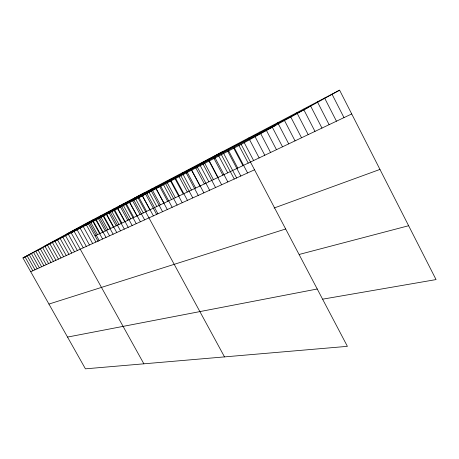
<?xml version="1.0" encoding="UTF-8"?>
<svg xmlns="http://www.w3.org/2000/svg" width="459" height="459" viewBox="0 0 459 459"><rect width="100%" height="100%" fill="white"/><g stroke="black" fill="none" stroke-linecap="round" stroke-linejoin="round"><path stroke-width="0.69" d="M241.17 144.378L347.394 346.344L85.426 368.835L22.95 257.947L241.17 144.378L339.597 90.165L436.05 279.583L322.763 299.153M222.695 151.602L138.148 197.995L224.508 356.895M22.95 257.947L87.698 222.552L339.597 90.165M66.911 233.912L308.689 107.188M44.907 245.944L275.262 125.6M95.042 235.863L351.709 113.952M30.724 271.745L254.533 169.784M274.092 208.03L379.954 169.423M48.935 304.07L285.664 228.984M299.245 254.441L408.63 225.73M67.536 337.078L317.238 289.004M31.378 253.557L39.382 267.804M29.221 254.682L37.168 268.813M27.098 255.789L34.987 269.806M25.01 256.874L32.841 270.787M42.693 247.671L51.006 262.508M40.358 248.887L48.602 263.604M38.057 250.086L46.244 264.677M35.796 251.262L43.921 265.738M33.57 252.421L41.637 266.777M54.977 241.279L63.617 256.765M52.441 242.599L61.007 257.952M49.939 243.901L58.442 259.117M47.484 245.181L55.923 260.27M45.068 246.437L53.445 261.401M68.357 234.314L77.353 250.505M65.585 235.76L74.507 251.802M62.866 237.171L71.713 253.075M60.192 238.565L68.965 254.326M57.564 239.937L66.268 255.554M80.153 228.18L89.453 244.991M77.106 229.764L86.326 246.414M74.111 231.319L83.263 247.814M143.874 363.821L71.179 232.845L144.78 192.55L156.594 214.336M92.638 219.953L100.091 233.465M92.936 221.525L102.575 239.013M90.825 222.483L97.549 234.675M89.648 223.235L99.201 240.55M88.363 223.762L98.151 241.491M86.418 224.916L95.891 242.059M83.257 226.562L92.643 243.54M106.769 214.324L116.775 232.547M106.339 214.324L113.379 227.153M103.648 215.73L110.642 228.456M103.206 216.178L113.115 234.21M100.337 215.908L107.94 229.735M99.718 217.996L109.535 235.846M97.733 217.273L105.283 230.997M96.292 219.775L106.023 237.446M95.851 219.861L102.667 232.243M117.917 208.524L128.204 227.337M116.838 207.233L124.773 221.743M113.981 208.736L121.859 223.126M114.125 210.497L124.314 229.11M111.847 211.456L118.984 224.491M110.407 212.431L120.505 230.848M109.07 212.901L116.161 225.834M132.502 200.56L140.081 214.473M129.788 202.344L140.385 221.789M129.427 202.23L136.92 215.971M125.697 202.58L133.804 217.451M125.743 204.45L136.237 223.676M122.696 204.157L130.746 218.903M121.79 206.51L132.181 225.53M119.742 205.707L127.734 220.331M142.468 195.746L153.386 215.868M142.135 195.534L149.886 209.815M138.205 196.004L146.564 211.392M134.998 197.691L143.294 212.947M133.919 200.193L144.625 219.855M155.308 187.02L164.001 203.107M156.037 188.683L167.3 209.528M151.734 188.896L160.363 204.84M151.407 191.093L162.555 211.691M148.228 190.737L156.783 206.539M146.886 193.446L157.919 213.802M170.587 181.11L182.217 202.729M166.422 181.179L175.332 197.726M165.619 183.698L177.122 205.053M163.329 184.42L171.488 199.556M160.77 186.222L172.154 207.313M159.617 186.354L167.713 201.346M182.234 172.865L191.455 190.072M180.892 175.751L192.78 197.921M178.844 176.262L187.306 192.04M175.677 178.465L187.433 200.353M174.85 178.35L183.239 193.968M170.266 179.159L179.251 195.867M191.719 170.117L203.876 192.86M191.615 170.346L199.986 186.015M187.048 171.93L195.677 188.064M186.239 172.968L198.259 195.425M204.8 163.404L213.435 179.63M203.113 164.184L215.552 187.542M200.308 165.739L208.862 181.798M197.341 167.185L209.637 190.238M195.901 168.034L204.381 183.927M218.811 156.031L227.721 172.842M215.122 157.936L227.848 181.942M213.71 157.902L222.862 175.154M208.38 159.124L218.1 177.415M209.04 161.103L221.617 184.776M228.645 150.839L237.751 168.08M227.784 151.344L240.826 176.026M223.361 152.864L236.701 178.086M221.364 154.683L234.251 179.027M244.217 142.651L253.62 160.541M238.932 145.48L248.216 163.111M234.383 147.913L247.585 172.951M233.734 148.188L242.926 165.624M254.877 136.3L264.791 155.234M248.669 137.952L259.14 157.919M266.34 130.258L276.473 149.686M259.886 132.054L270.569 152.491M277.701 122.691L288.711 143.874M272.285 127.154L282.52 146.817M290.616 116.695L301.529 137.786M284.253 120.051L295.045 140.867M303.514 109.127L314.983 131.394M296.824 112.644L308.178 134.63M317.399 101.829L329.12 124.682M310.37 105.524L321.966 128.078M332.006 94.152L343.986 117.619M324.611 98.042L336.458 121.199"/></g></svg>
